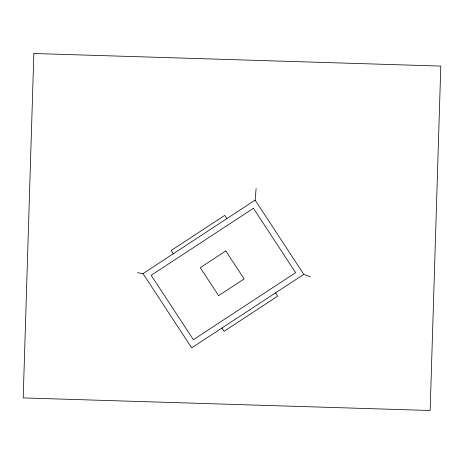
<?xml version="1.0" encoding="UTF-8"?>
<svg xmlns="http://www.w3.org/2000/svg" width="464" height="464" viewBox="0 0 464 464"><rect width="100%" height="100%" fill="white"/><g stroke="black" fill="none" stroke-linecap="round" stroke-linejoin="round"><path stroke-width="0.7" d="M310.375 276.851L303.798 274.369L255.13 200.117L256.111 188.564M137.448 272.71L143.016 273.609L255.13 200.117M303.798 274.369L191.684 347.861L143.016 273.609M226.867 218.643L224.733 215.389L171.141 250.519L173.275 253.773M275.535 292.888L277.675 296.148L224.083 331.279L221.949 328.019M33.855 53.499L23.2 397.915L430.151 410.501L440.8 66.085L33.855 53.499M253.425 208.295L151.189 275.314L193.384 339.683L295.62 272.664L253.425 208.295M225.817 250.937L200.28 267.682L218.608 295.638L244.145 278.899L225.817 250.937"/></g></svg>
